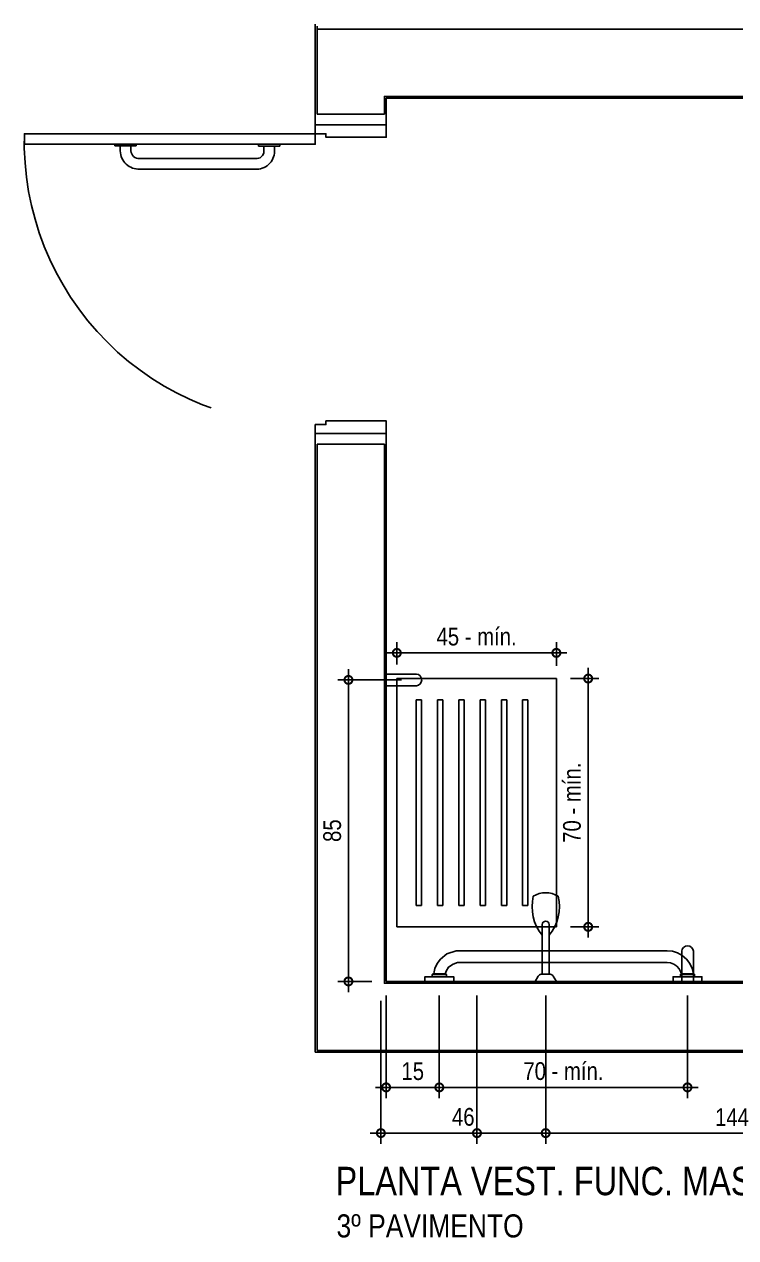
# Model space of a CAD drawing. Header units: metres. Extents: x 3 to 168, y -142 to 28.
# Drawn here: x 44.185 to 46.192, y -121.387 to -117.966 of the extents above; entities that cross this region are included whole.
import ezdxf

# ---------------------------------------------------------------- set-up
doc = ezdxf.new("R2010")
doc.units = ezdxf.units.M
doc.linetypes.add('DASHEDX2', pattern=[1.5, 1, -0.5])
for name, color, linetype in [('ARQ-ALV ACAB', 4, 'Continuous'), ('ARQ-ALV OSSO', 5, 'Continuous'), ('ARQ-CAX @ 1', 1, 'Continuous'), ('ARQ-DIM', 2, 'Continuous'), ('ARQ-HID', 2, 'Continuous'), ('ARQ-PRJ', 7, 'DASHEDX2'), ('ARQ-SIM', 1, 'Continuous'), ('ARQ-TXT', 2, 'Continuous')]:
    doc.layers.add(name, color=color, linetype=linetype)
doc.styles.add('Adesa', font='ARIALN.TTF')
doc.dimstyles.new('ADESA 1-0025', dxfattribs={"dimtxt": 0.05, "dimasz": 0.045, "dimexe": 0.03, "dimexo": 0.04, "dimgap": 0.02, "dimtad": 1, "dimtoh": 1, "dimdec": 0, "dimlfac": 100, "dimzin": 4, "dimtxsty": 'Adesa', "dimblk": 'DOTSMALL', "dimcen": 1, "dimdle": 0.03, "dimclrd": 1, "dimclre": 1, "dimclrt": 256, "dimazin": 1, "dimtm": 1e-09, "dimtfac": 1, "dimtdec": 0, "dimtix": 1, "dimtmove": 2, "dimatfit": 0, "dimldrblk": 'DOTSMALL', "dimfxl": 0.8, "dimtvp": 2, "dimtolj": 1, "dimtzin": 0, "dimarcsym": 0})

# ---------------------------------------------------------------- blocks, each defined once
blk = doc.blocks.new('ARQ-SAN-DUCHA')
at = {"layer": 'ARQ-HID'}
for p, q in [((0, 0.03), (0.015, 0.0213)), ((0, -0.03), (0, 0.03)), ((0.02, -0.0127), (0.02, 0.0127)), ((0.02, 0.01), (0.16, 0.01)), ((0, -0.03), (0.015, -0.0213)), ((0.02, -0.01), (0.16, -0.01))]:
    blk.add_line(p, q, dxfattribs=at)
for centre, radius, start, end in [((0.2107, -0.0904), 0.1288, 76.8369, 128.7713), ((0.1837, 0), 0.0663, 328.1091, 31.8907), ((0.01, 0.0127), 0.01, 359.9999, 59.9999), ((0.16, 0), 0.01, 269.9999, 89.9999), ((0.01, -0.0127), 0.01, 299.9999, 359.9999), ((0.2107, 0.0904), 0.1288, 231.2284, 283.1628)]:
    blk.add_arc(centre, radius, start, end, dxfattribs=at)
blk = doc.blocks.new('CHUVEIRO ACESSIVEL')
for p, q in [((-0.9, 0.3), (-0.9, 1.25)), ((0, 0.3), (-0.9, 0.3))]:
    blk.add_line(p, q)
at = {"color": 1}
for points in [[(-0.9, 1.1094), (-0.9, 1.1906), (-0.8868, 1.1906), (-0.8868, 1.1094)], [(-0.9, 0.4094), (-0.9, 0.4906), (-0.8868, 0.4906), (-0.8868, 0.4094)]]:
    blk.add_lwpolyline(points, close=True, dxfattribs=at)
for points in [[(-0.8809, 1.17), (-0.8868, 1.17)], [(-0.8809, 1.17), (-0.8809, 1.1302)], [(-0.8809, 1.17), (-0.8799, 1.1698)], [(-0.8799, 1.1698), (-0.8792, 1.169)], [(-0.8792, 1.169), (-0.8789, 1.168)], [(-0.8789, 1.168), (-0.8789, 1.1323)], [(-0.8789, 1.1665), (-0.8632, 1.1627)], [(-0.8809, 1.1302), (-0.8868, 1.1302)], [(-0.8799, 1.1305), (-0.8809, 1.1302)], [(-0.8792, 1.1312), (-0.8799, 1.1305)], [(-0.8789, 1.1323), (-0.8792, 1.1312)], [(-0.8789, 1.1327), (-0.8736, 1.1315)], [(-0.8736, 1.1315), (-0.8645, 1.1267)], [(-0.8632, 1.1627), (-0.8494, 1.1562)], [(-0.8494, 1.1562), (-0.8371, 1.1468)], [(-0.8371, 1.1468), (-0.8269, 1.135)], [(-0.8269, 1.135), (-0.8196, 1.1216)], [(-0.8645, 1.1267), (-0.8568, 1.1197)], [(-0.8568, 1.1197), (-0.8511, 1.1113)], [(-0.8511, 1.1113), (-0.8479, 1.1022)], [(-0.8479, 1.1022), (-0.8468, 1.093)], [(-0.8196, 1.1216), (-0.8152, 1.1075)], [(-0.8152, 1.1075), (-0.8138, 1.093)], [(-0.8468, 1.093), (-0.8468, 0.5007), (-0.8511, 0.4887)], [(-0.8138, 1.093), (-0.8138, 0.4972), (-0.8219, 0.4708), (-0.8371, 0.4532)], [(-0.8511, 0.4887), (-0.8595, 0.4762), (-0.871, 0.4696)], [(-0.8809, 0.4698), (-0.8868, 0.4698)], [(-0.8809, 0.4698), (-0.8809, 0.43)], [(-0.8809, 0.4698), (-0.8799, 0.4695)], [(-0.8799, 0.4695), (-0.8792, 0.4688)], [(-0.8792, 0.4688), (-0.8789, 0.4677)], [(-0.8789, 0.4677), (-0.8789, 0.432)], [(-0.8772, 0.4672), (-0.8789, 0.4669)], [(-0.871, 0.4696), (-0.8772, 0.4672)], [(-0.8371, 0.4532), (-0.8494, 0.4438)], [(-0.8809, 0.43), (-0.8868, 0.43)], [(-0.8799, 0.4302), (-0.8809, 0.43)], [(-0.8792, 0.431), (-0.8799, 0.4302)], [(-0.8789, 0.432), (-0.8792, 0.431)], [(-0.8789, 0.4341), (-0.8729, 0.435)], [(-0.8632, 0.4373), (-0.8729, 0.435)], [(-0.8494, 0.4438), (-0.8632, 0.4373)]]:
    blk.add_lwpolyline(points, dxfattribs=at)
at = {"layer": 'ARQ-PRJ'}
for p, q in [((-0.6863, 0.6999), (-0.6124, 0.6999)), ((-0.6863, 0.6999), (-0.6863, 0.6849)), ((-0.6863, 0.6849), (-0.5965, 0.6849)), ((-0.6124, 0.6999), (-0.1063, 0.6999)), ((-0.5965, 0.6849), (-0.1063, 0.6849)), ((-0.1063, 0.6999), (-0.1063, 0.6849)), ((-0.6863, 0.6399), (-0.1063, 0.6399)), ((-0.6863, 0.6399), (-0.6863, 0.6249)), ((-0.6863, 0.6249), (-0.1063, 0.6249)), ((-0.1063, 0.6399), (-0.1063, 0.6249)), ((-0.6863, 0.5799), (-0.1063, 0.5799)), ((-0.6863, 0.5799), (-0.6863, 0.5649)), ((-0.6863, 0.5649), (-0.1063, 0.5649)), ((-0.1063, 0.5799), (-0.1063, 0.5649)), ((-0.6863, 0.5199), (-0.1063, 0.5199)), ((-0.6863, 0.5199), (-0.6863, 0.5049)), ((-0.1063, 0.5199), (-0.1063, 0.5049)), ((-0.6863, 0.5049), (-0.1063, 0.5049)), ((-0.6863, 0.4599), (-0.1063, 0.4599)), ((-0.6863, 0.4599), (-0.6863, 0.4449)), ((-0.6863, 0.4449), (-0.1063, 0.4449)), ((-0.1063, 0.4599), (-0.1063, 0.4449)), ((-0.6863, 0.3999), (-0.1063, 0.3999)), ((-0.6863, 0.3999), (-0.6863, 0.3849)), ((-0.6863, 0.3849), (-0.1063, 0.3849)), ((-0.1063, 0.3999), (-0.1063, 0.3849))]:
    blk.add_line(p, q, dxfattribs=at)
blk.add_lwpolyline([(-0.63, 0.78), (-0.7463, 0.78), (-0.7463, 0.33), (-0.0463, 0.33), (-0.0463, 0.78), (-0.63, 0.78)], dxfattribs=at)
at = {"layer": 'ARQ-SIM'}
for points in [[(-0.9, 1.1665), (-0.8148, 1.1665, -0.913215), (-0.8148, 1.1335), (-0.9, 1.1335)], [(-0.0665, 0.3), (-0.0665, 0.3852, -0.913215), (-0.0335, 0.3852), (-0.0335, 0.3)]]:
    blk.add_lwpolyline(points, format="xyb", dxfattribs=at)
at = {"layer": 'ARQ-HID', "extrusion": (0, 0, -1), "xscale": -1, "zscale": -1}
blk.add_blockref('ARQ-SAN-DUCHA', (0.9, 0.75), dxfattribs=at)
blk = doc.blocks.new('*U506')
for points in [[(0, 0), (0, 0.8204), (-0.03, 0.8204), (-0.03, 0)], [(0.025, 0), (0, 0), (0, -0.03), (-0.01, -0.03), (-0.01, -0.2), (0.025, -0.2), (0.025, 0)], [(-0.845, 0), (-0.82, 0), (-0.82, -0.03), (-0.81, -0.03), (-0.81, -0.2), (-0.845, -0.2), (-0.845, 0)]]:
    blk.add_lwpolyline(points, close=True)
at = {"layer": 'ARQ-PRJ'}
blk.add_arc((-0.0237, 0.0242), 0.7967, 88.2987, 181.7401, dxfattribs=at)
blk = doc.blocks.new('pl barra porta')
at = {"color": 1}
for p, q in [((0, -0.0036), (0, 0)), ((0.0601, -0.0036), (0.0601, 0)), ((0.4051, -0.0048), (0.4051, 0.0002)), ((0.4651, -0.0048), (0.4651, 0.0002)), ((0.0601, -0.0036), (0, -0.0036)), ((0.4051, -0.0048), (0.4651, -0.0048))]:
    blk.add_line(p, q, dxfattribs=at)
for points in [[(0.4501, -0.0048), (0.4501, -0.0198, -0.432805), (0.3951, -0.07), (0.0701, -0.07, -0.415345), (0.0151, -0.0186), (0.0151, -0.0036)], [(0.4201, -0.0048), (0.4201, -0.0195, -0.443288), (0.3965, -0.04), (0.0695, -0.04, -0.41593), (0.0451, -0.018), (0.0451, -0.0036)]]:
    blk.add_lwpolyline(points, format="xyb", dxfattribs=at)
blk = doc.blocks.new('_DotSmall')
at = {"color": 0, "linetype": 'ByBlock', "const_width": 0.5}
blk.add_lwpolyline([(-0.0625, 0, 1), (0.0625, 0, 1)], format="xyb", close=True, dxfattribs=at)
blk = doc.blocks.new('*D514')
at = {"layer": 'ARQ-DIM', "color": 1, "lineweight": -2, "transparency": 16777216}
for p, q in [((45.4621, -120.7044), (45.4621, -121.1221)), ((46.9008, -120.7494), (46.9008, -121.1221)), ((45.4321, -121.0921), (46.9308, -121.0921))]:
    blk.add_line(p, q, dxfattribs=at)
at = {"layer": 'Defpoints', "color": 0, "transparency": 16777216}
for p in [(45.4621, -120.6644), (46.9008, -120.7094, 0), (46.9008, -121.0921)]:
    blk.add_point(p, dxfattribs=at)
at = {"layer": 'ARQ-DIM', "color": 1, "lineweight": -2, "transparency": 16777216, "xscale": 0.045, "yscale": 0.045, "zscale": 0.045, "rotation": 180}
blk.add_blockref('_DotSmall', (45.4621, -121.0921), dxfattribs=at)
at = {"layer": 'ARQ-DIM', "color": 1, "lineweight": -2, "transparency": 16777216, "xscale": 0.045, "yscale": 0.045, "zscale": 0.045}
blk.add_blockref('_DotSmall', (46.9008, -121.0921), dxfattribs=at)
at = {"layer": 'ARQ-DIM', "transparency": 16777216, "insert": (46.1815, -121.047), "char_height": 0.05, "attachment_point": 5, "style": 'Adesa'}
blk.add_mtext('\\A1;144', dxfattribs=at)
blk = doc.blocks.new('*D515')
at = {"layer": 'ARQ-DIM', "color": 1, "lineweight": -2, "transparency": 16777216}
for p, q in [((45.191, -120.7194), (45.191, -121.1221)), ((45.6559, -120.7044), (45.6559, -121.1221)), ((45.6859, -121.0921), (45.161, -121.0921))]:
    blk.add_line(p, q, dxfattribs=at)
at = {"layer": 'Defpoints', "color": 0, "transparency": 16777216}
for p in [(45.6559, -120.6644), (45.191, -120.6794), (45.191, -121.0921)]:
    blk.add_point(p, dxfattribs=at)
at = {"layer": 'ARQ-DIM', "color": 1, "lineweight": -2, "transparency": 16777216, "xscale": 0.045, "yscale": 0.045, "zscale": 0.045, "rotation": 180}
blk.add_blockref('_DotSmall', (45.191, -121.0921), dxfattribs=at)
at = {"layer": 'ARQ-DIM', "color": 1, "lineweight": -2, "transparency": 16777216, "xscale": 0.045, "yscale": 0.045, "zscale": 0.045}
blk.add_blockref('_DotSmall', (45.6559, -121.0921), dxfattribs=at)
at = {"layer": 'ARQ-DIM', "transparency": 16777216, "insert": (45.4234, -121.0466), "char_height": 0.05, "attachment_point": 5, "style": 'Adesa'}
blk.add_mtext('\\A1;46', dxfattribs=at)
blk = doc.blocks.new('*D516')
at = {"layer": 'ARQ-DIM', "color": 1, "lineweight": -2, "transparency": 16777216}
for p, q in [((45.3559, -120.7044), (45.3559, -120.9932)), ((46.0559, -120.7044), (46.0559, -120.9932)), ((45.3259, -120.9632), (46.0859, -120.9632))]:
    blk.add_line(p, q, dxfattribs=at)
at = {"layer": 'Defpoints', "color": 0, "transparency": 16777216}
for p in [(45.3559, -120.6644, -0.0001), (46.0559, -120.6644, -0.0001), (46.0559, -120.9632)]:
    blk.add_point(p, dxfattribs=at)
at = {"layer": 'ARQ-DIM', "color": 1, "lineweight": -2, "transparency": 16777216, "xscale": 0.045, "yscale": 0.045, "zscale": 0.045, "rotation": 180}
blk.add_blockref('_DotSmall', (45.3559, -120.9632), dxfattribs=at)
at = {"layer": 'ARQ-DIM', "color": 1, "lineweight": -2, "transparency": 16777216, "xscale": 0.045, "yscale": 0.045, "zscale": 0.045}
blk.add_blockref('_DotSmall', (46.0559, -120.9632), dxfattribs=at)
at = {"layer": 'ARQ-DIM', "transparency": 16777216, "insert": (45.7059, -120.9176), "char_height": 0.05, "attachment_point": 5, "style": 'Adesa'}
blk.add_mtext('\\A1;70 - mín.', dxfattribs=at)
blk = doc.blocks.new('*D517')
at = {"layer": 'ARQ-DIM', "color": 1, "lineweight": -2, "transparency": 16777216}
for p, q in [((45.2059, -120.7044), (45.2059, -120.9932)), ((45.1759, -120.9632), (45.3859, -120.9632)), ((45.3559, -120.9905), (45.3559, -120.9932))]:
    blk.add_line(p, q, dxfattribs=at)
at = {"layer": 'Defpoints', "color": 0, "transparency": 16777216}
for p in [(45.2059, -120.6644, -0.0001), (45.3559, -120.9505), (45.3559, -120.9632)]:
    blk.add_point(p, dxfattribs=at)
at = {"layer": 'ARQ-DIM', "color": 1, "lineweight": -2, "transparency": 16777216, "xscale": 0.045, "yscale": 0.045, "zscale": 0.045, "rotation": 180}
blk.add_blockref('_DotSmall', (45.2059, -120.9632), dxfattribs=at)
at = {"layer": 'ARQ-DIM', "color": 1, "lineweight": -2, "transparency": 16777216, "xscale": 0.045, "yscale": 0.045, "zscale": 0.045}
blk.add_blockref('_DotSmall', (45.3559, -120.9632), dxfattribs=at)
at = {"layer": 'ARQ-DIM', "transparency": 16777216, "insert": (45.2809, -120.9177), "char_height": 0.05, "attachment_point": 5, "style": 'Adesa'}
blk.add_mtext('\\A1;15', dxfattribs=at)
blk = doc.blocks.new('*D518')
at = {"layer": 'ARQ-DIM', "color": 1, "lineweight": -2, "transparency": 16777216}
for p, q in [((45.7758, -119.7806), (45.7758, -120.5406)), ((45.726, -119.8106), (45.8058, -119.8106)), ((45.726, -120.5106), (45.8058, -120.5106))]:
    blk.add_line(p, q, dxfattribs=at)
at = {"layer": 'Defpoints', "color": 0, "transparency": 16777216}
for p in [(45.686, -119.8106), (45.686, -120.5106), (45.7758, -120.5106)]:
    blk.add_point(p, dxfattribs=at)
at = {"layer": 'ARQ-DIM', "color": 1, "lineweight": -2, "transparency": 16777216, "xscale": 0.045, "yscale": 0.045, "zscale": 0.045}
for p, rotation in [((45.7758, -119.8106), 90), ((45.7758, -120.5106), 270)]:
    blk.add_blockref('_DotSmall', p, dxfattribs=dict(at, rotation=rotation))
at = {"layer": 'ARQ-DIM', "transparency": 16777216, "insert": (45.7303, -120.1606), "char_height": 0.05, "attachment_point": 5, "rotation": 90, "style": 'Adesa'}
blk.add_mtext('\\A1;70 - mín.', dxfattribs=at)
blk = doc.blocks.new('*D519')
at = {"layer": 'ARQ-DIM', "color": 1, "lineweight": -2, "transparency": 16777216}
for p, q in [((45.206, -119.7382), (45.716, -119.7382)), ((45.236, -119.7706), (45.236, -119.7082)), ((45.686, -119.7744), (45.686, -119.7082))]:
    blk.add_line(p, q, dxfattribs=at)
at = {"layer": 'Defpoints', "color": 0, "transparency": 16777216}
for p in [(45.686, -119.7382), (45.236, -119.8106), (45.686, -119.8144)]:
    blk.add_point(p, dxfattribs=at)
at = {"layer": 'ARQ-DIM', "color": 1, "lineweight": -2, "transparency": 16777216, "xscale": 0.045, "yscale": 0.045, "zscale": 0.045, "rotation": 180}
blk.add_blockref('_DotSmall', (45.236, -119.7382), dxfattribs=at)
at = {"layer": 'ARQ-DIM', "color": 1, "lineweight": -2, "transparency": 16777216, "xscale": 0.045, "yscale": 0.045, "zscale": 0.045}
blk.add_blockref('_DotSmall', (45.686, -119.7382), dxfattribs=at)
at = {"layer": 'ARQ-DIM', "transparency": 16777216, "insert": (45.461, -119.6926), "char_height": 0.05, "attachment_point": 5, "style": 'Adesa'}
blk.add_mtext('\\A1;45 - mín.', dxfattribs=at)
blk = doc.blocks.new('*D520')
at = {"layer": 'ARQ-DIM', "color": 1, "lineweight": -2, "transparency": 16777216}
for p, q in [((45.0995, -120.6944), (45.0995, -119.7844)), ((45.2496, -119.8144), (45.0695, -119.8144)), ((45.1659, -120.6644), (45.0695, -120.6644))]:
    blk.add_line(p, q, dxfattribs=at)
at = {"layer": 'Defpoints', "color": 0, "transparency": 16777216}
for p in [(45.0995, -119.8144), (45.2896, -119.8144), (45.2059, -120.6644)]:
    blk.add_point(p, dxfattribs=at)
at = {"layer": 'ARQ-DIM', "color": 1, "lineweight": -2, "transparency": 16777216, "xscale": 0.045, "yscale": 0.045, "zscale": 0.045}
for p, rotation in [((45.0995, -119.8144), 90), ((45.0995, -120.6644), 270)]:
    blk.add_blockref('_DotSmall', p, dxfattribs=dict(at, rotation=rotation))
at = {"layer": 'ARQ-DIM', "transparency": 16777216, "insert": (45.0539, -120.2394), "char_height": 0.05, "attachment_point": 5, "rotation": 90, "style": 'Adesa'}
blk.add_mtext('\\A1;85', dxfattribs=at)
blk = doc.blocks.new('AREAS MOLHADAS')
at = {"layer": 'ARQ-ALV ACAB'}
for p, q in [((45.006, -118.2494, 0), (45.006, -117.9659, 0)), ((45.006, -120.8639, 0), (45.006, -119.1194, 0))]:
    blk.add_line(p, q, dxfattribs=at)
at = {"layer": 'ARQ-ALV ACAB', "elevation": 0}
for points in [[(45.206, -118.2494), (45.206, -118.1743), (47.401, -118.1743), (47.401, -120.6644), (45.206, -120.6644), (45.206, -119.1194)], [(45.206, -118.2494), (45.006, -118.2494)], [(45.206, -119.1194), (45.006, -119.1194)], [(45.006, -120.8639), (47.6079, -120.8639)]]:
    blk.add_lwpolyline(points, dxfattribs=at)
at = {"layer": 'ARQ-ALV OSSO'}
for p, q in [((45.011, -118.2194, 0), (45.011, -117.9709, 0)), ((47.596, -117.9793, 0), (45.011, -117.9793, 0)), ((45.011, -120.8589, 0), (45.011, -119.1494, 0)), ((45.011, -120.8589, 0), (47.6129, -120.8589, 0))]:
    blk.add_line(p, q, dxfattribs=at)
at = {"layer": 'ARQ-ALV OSSO', "elevation": 0}
for points in [[(45.201, -118.2194), (45.201, -118.1693), (47.406, -118.1693), (47.406, -120.6694), (45.201, -120.6694), (45.201, -119.1494)], [(45.201, -118.2194), (45.011, -118.2194)], [(45.201, -119.1494), (45.011, -119.1494)]]:
    blk.add_lwpolyline(points, dxfattribs=at)
blk.add_blockref('pl barra porta', (44.4409, -118.3046, 0))
at = {"layer": 'ARQ-CAX @ 1', "rotation": 89.99999999999993}
blk.add_blockref('*U506', (45.006, -118.2744, 0), dxfattribs=at)
at = {"layer": 'ARQ-HID', "xscale": -1, "rotation": 270}
blk.add_blockref('CHUVEIRO ACESSIVEL', (44.906, -119.7644, 0), dxfattribs=at)
at = {"layer": 'ARQ-TXT', "ltscale": 0.5, "style": 'Adesa'}
blk.add_text('PLANTA VEST. FUNC. MASC. - HIDRÁULICA', height=0.08, dxfattribs=at).set_placement((45.0631, -121.2672))
at = {"layer": 'ARQ-TXT', "style": 'Adesa'}
blk.add_text('3º PAVIMENTO', height=0.065, dxfattribs=at).set_placement((45.0659, -121.3862, 217.9394))
at = {"layer": 'ARQ-DIM'}
dim = blk.add_linear_dim(base=(45.686, -119.7382, 0), p1=(45.236, -119.8106, 0), p2=(45.686, -119.8144, 0), text='<> - mín.', dimstyle='ADESA 1-0025', dxfattribs=at)
dim.commit()
dim.dimension.update_dxf_attribs({"geometry": '*D519', "text_midpoint": (45.461, -119.6926, 0)})
for base, p2, angle, picture, middle in [((45.0995, -119.8144, 0), (45.2896, -119.8144, 0), 90, '*D520', (45.0539, -120.2394, 0)), ((45.3559, -120.9632, 0.0001), (45.3559, -120.9505, 0.0001), 180, '*D517', (45.2809, -120.9177, 0.0001))]:
    dim = blk.add_linear_dim(base=base, p1=(45.2059, -120.6644, 0), p2=p2, angle=angle, dimstyle='ADESA 1-0025', dxfattribs=at)
    dim.commit()
    dim.dimension.update_dxf_attribs({"geometry": picture, "text_midpoint": middle})
dim = blk.add_linear_dim(base=(45.7758, -120.5106, 0), p1=(45.686, -119.8106, 0), p2=(45.686, -120.5106, 0), angle=270, text='<> - mín.', dimstyle='ADESA 1-0025', override={"dimtxsty": 'Adesa'}, dxfattribs=at)
dim.commit()
dim.dimension.update_dxf_attribs({"geometry": '*D518', "text_midpoint": (45.7303, -120.1606, 0)})
for base, p1, p2, picture, middle in [((45.191, -121.0921, 0), (45.6559, -120.6644, 0), (45.191, -120.6794, 0), '*D515', (45.4234, -121.0466, 0)), ((46.9008, -121.0921), (45.4621, -120.6644), (46.9008, -120.7094, 0), '*D514', (46.1815, -121.047))]:
    dim = blk.add_linear_dim(base=base, p1=p1, p2=p2, dimstyle='ADESA 1-0025', dxfattribs=at)
    dim.commit()
    dim.dimension.update_dxf_attribs({"geometry": picture, "text_midpoint": middle})
dim = blk.add_linear_dim(base=(46.0559, -120.9632, 0.0001), p1=(45.3559, -120.6644, 0), p2=(46.0559, -120.6644, 0), angle=180, text='<> - mín.', dimstyle='ADESA 1-0025', dxfattribs=at)
dim.commit()
dim.dimension.update_dxf_attribs({"geometry": '*D516', "text_midpoint": (45.7059, -120.9176, 0.0001)})

msp = doc.modelspace()

# ---------------------------------------------------------------- block references
msp.add_blockref('AREAS MOLHADAS', (0, 0))

doc.saveas('drawing.dxf')
